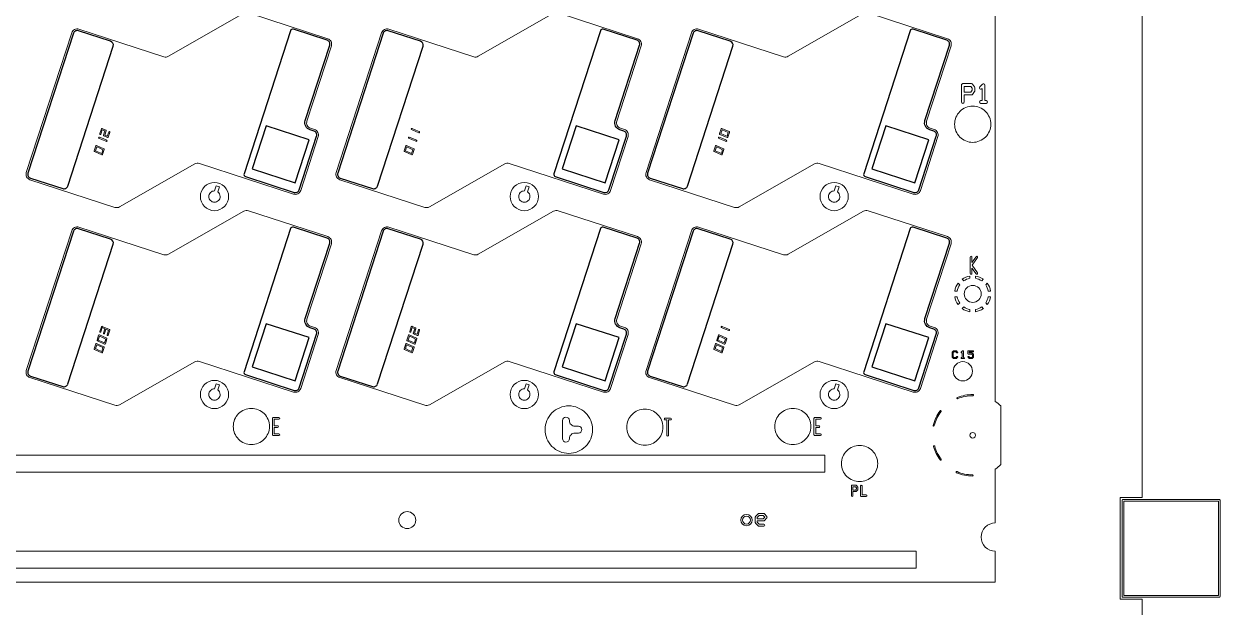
# Model space of a CAD drawing. Extents: x 2864 to 3941, y 2420 to 3182.
# Drawn here: x 3679.3 to 3785.1, y 2655.3 to 2706.8 of the extents above; entities that cross this region are included whole.
import ezdxf

# ---------------------------------------------------------------- set-up
doc = ezdxf.new("R2010")
doc.units = 0
doc.layers.get('0').update_dxf_attribs({"lineweight": 0})
for name, color, linetype in [('barcode', 1, 'Continuous'), ('susa-b', 2, 'Continuous'), ('susb-b', 3, 'Continuous')]:
    doc.layers.add(name, color=color, linetype=linetype)

msp = doc.modelspace()

# ---------------------------------------------------------------- linework, layer by layer
for p, q in [((3764.152, 2699.786), (3764.386, 2699.786)), ((3762.051, 2683.741), (3761.907, 2683.884)), ((3762.952, 2684.321), (3762.952, 2684.524)), ((3761.907, 2682.003), (3762.051, 2682.146)), ((3762.326, 2677.223), (3762.425, 2677.223))]:
    msp.add_line(p, q)
at = {"linetype": 'Continuous'}
for points in [[(3779.202, 2640.243, 1), (3779.202, 2640.643), (3778.202, 2640.643), (3778.202, 2655.943), (3776.252, 2655.943), (3776.252, 2664.943), (3778.202, 2664.943), (3778.202, 2860.243)], [(3765.202, 2857.45), (3765.202, 2673.437, -0.044688), (3765.702, 2673.034), (3765.702, 2667.853, -0.044688), (3765.202, 2667.45), (3765.202, 2662.693, 0.414215), (3763.952, 2661.443, 0.414215), (3765.202, 2660.193), (3765.202, 2657.443), (3511.202, 2657.443), (3511.202, 2660.193, 0.414215), (3512.452, 2661.443, 0.414215), (3511.202, 2662.693), (3511.202, 2702.45, -0.044688), (3510.702, 2702.853), (3510.702, 2708.034, -0.044688), (3511.202, 2708.437), (3511.202, 2764.193), (3511.202, 2857.45, -0.044688)], [(3763.4, 2700.91), (3763.4, 2701.161, 0.163734), (3763.374, 2701.237), (3763.187, 2701.485, 0.23584), (3763.087, 2701.535), (3762.335, 2701.535, 0.414226), (3762.21, 2701.41), (3762.21, 2700.661)], [(3764.386, 2699.786, 1), (3764.386, 2700.034), (3764.276, 2700.034), (3764.276, 2701.41, 0.681877), (3764.061, 2701.494), (3763.828, 2701.244, 1), (3764.009, 2701.075), (3764.028, 2701.096)], [(3762.21, 2700.661), (3762.21, 2699.912, 1), (3762.46, 2699.912), (3762.46, 2700.536), (3763.087, 2700.536, 0.235848), (3763.187, 2700.586), (3763.374, 2700.834, 0.163746), (3763.4, 2700.91)], [(3764.028, 2701.096), (3764.028, 2700.034), (3763.918, 2700.034, 1), (3763.918, 2699.786), (3764.152, 2699.786)], [(3763.138, 2685.712), (3763.138, 2686.192, 1), (3762.988, 2686.192), (3762.988, 2684.751, 1), (3763.138, 2684.751), (3763.138, 2685.231)], [(3763.621, 2684.794), (3763.154, 2685.471), (3763.621, 2686.149, 1), (3763.498, 2686.234), (3763.138, 2685.712)], [(3763.138, 2685.231), (3763.498, 2684.709, 1), (3763.621, 2684.794)], [(3761.621, 2683.193), (3761.824, 2683.193, -0.106992), (3762.051, 2683.741)], [(3762.261, 2684.238), (3762.404, 2684.094, -0.106991), (3762.952, 2684.321)], [(3763.452, 2684.524), (3763.452, 2684.321, -0.106992), (3763.999, 2684.094), (3764.142, 2684.238)], [(3764.496, 2683.884), (3764.352, 2683.741, -0.106991), (3764.579, 2683.193), (3764.782, 2683.193)], [(3762.051, 2682.146, -0.106993), (3761.824, 2682.693), (3761.621, 2682.693)], [(3764.782, 2682.693), (3764.579, 2682.693, -0.106992), (3764.352, 2682.146), (3764.496, 2682.003)], [(3762.952, 2681.363), (3762.952, 2681.566, -0.106992), (3762.404, 2681.793), (3762.261, 2681.649)], [(3764.142, 2681.649), (3763.999, 2681.793, -0.106991), (3763.452, 2681.566), (3763.452, 2681.363)], [(3762.425, 2677.223, 1), (3762.425, 2677.323), (3762.376, 2677.323), (3762.376, 2677.869, 0.669786), (3762.29, 2677.904), (3762.191, 2677.805, 1), (3762.262, 2677.734), (3762.276, 2677.748)], [(3762.276, 2677.748), (3762.276, 2677.323), (3762.227, 2677.323, 1), (3762.227, 2677.223), (3762.326, 2677.223)], [(3761.839, 2673.776, 1), (3761.877, 2673.683, -0.099109), (3763.226, 2673.943, 1), (3763.227, 2674.043)], [(3701.853, 2670.423, 1), (3701.853, 2670.573), (3701.431, 2670.573), (3701.431, 2671.143), (3701.729, 2671.143, 1), (3701.729, 2671.293), (3701.431, 2671.293), (3701.431, 2671.864), (3701.853, 2671.864, 1), (3701.853, 2672.014), (3701.356, 2672.014, 0.414241), (3701.281, 2671.939), (3701.281, 2671.218)], [(3749.738, 2670.423, 1), (3749.738, 2670.573), (3749.317, 2670.573), (3749.317, 2671.143), (3749.614, 2671.143, 1), (3749.614, 2671.293), (3749.317, 2671.293), (3749.317, 2671.864), (3749.738, 2671.864, 1), (3749.738, 2672.014), (3749.242, 2672.014, 0.414241), (3749.167, 2671.939), (3749.167, 2671.218)], [(3759.71, 2671.32, 1), (3759.807, 2671.296, -0.100018), (3760.404, 2672.547)], [(3701.281, 2671.218), (3701.281, 2670.498, 0.414241), (3701.356, 2670.423), (3701.853, 2670.423)], [(3749.167, 2671.218), (3749.167, 2670.498, 0.414241), (3749.242, 2670.423), (3749.738, 2670.423)], [(3763.179, 2666.944, -0.100435), (3761.817, 2667.229, 1), (3761.777, 2667.137)], [(3753.052, 2665.675), (3753.052, 2665.817, 0.166398), (3753.037, 2665.86), (3752.928, 2666.003, 0.234442), (3752.872, 2666.03), (3752.545, 2666.03, 0.414239), (3752.475, 2665.96), (3752.475, 2665.533)], [(3752.475, 2665.533), (3752.475, 2665.106, 1), (3752.615, 2665.106), (3752.615, 2665.463), (3752.872, 2665.463, 0.234442), (3752.928, 2665.49), (3753.037, 2665.633, 0.166397), (3753.052, 2665.675)], [(3745.006, 2663.259), (3744.788, 2663.495, 0.209079), (3744.721, 2663.523), (3744.285, 2663.523, 0.209079), (3744.219, 2663.495), (3744, 2663.259, 0.190123), (3743.976, 2663.198), (3743.976, 2662.963)], [(3743.976, 2662.963), (3743.976, 2662.728, 0.190123), (3744, 2662.667), (3744.219, 2662.432, 0.209079), (3744.285, 2662.403), (3744.722, 2662.403, 1), (3744.722, 2662.583), (3744.324, 2662.583), (3744.156, 2662.763), (3744.156, 2662.873), (3744.722, 2662.873, 0.20993), (3744.788, 2662.902), (3745.006, 2663.136, 0.394798), (3745.006, 2663.259)]]:
    msp.add_lwpolyline(points, format="xyb", dxfattribs=at)
for points in [[(3706.49, 2704.88, 0.41422), (3706.168, 2705.51), (3699.148, 2707.792, 0.211093), (3698.746, 2707.75), (3692.079, 2703.951, -0.211093), (3691.677, 2703.91), (3684.161, 2706.352, 0.41422), (3683.531, 2706.031), (3679.514, 2693.668, 0.414215), (3679.835, 2693.038), (3687.351, 2690.595, 0.211093), (3687.753, 2690.637), (3694.42, 2694.436, -0.211091), (3694.822, 2694.477), (3703.151, 2691.77, 0.414218), (3703.781, 2692.091), (3705.326, 2696.847, 0.414217), (3705.005, 2697.477), (3704.647, 2697.593, -0.414216), (3704.326, 2698.223)], [(3733.89, 2704.88, 0.41422), (3733.568, 2705.51), (3726.548, 2707.792, 0.211093), (3726.146, 2707.75), (3719.479, 2703.951, -0.211093), (3719.077, 2703.91), (3711.561, 2706.352, 0.41422), (3710.931, 2706.031), (3706.914, 2693.668, 0.414215), (3707.235, 2693.038), (3714.751, 2690.595, 0.211093), (3715.153, 2690.637), (3721.82, 2694.436, -0.211091), (3722.222, 2694.477), (3730.551, 2691.77, 0.414218), (3731.181, 2692.091), (3732.726, 2696.847, 0.414217), (3732.405, 2697.477), (3732.047, 2697.593, -0.414216), (3731.726, 2698.223)], [(3761.29, 2704.88, 0.41422), (3760.968, 2705.51), (3753.948, 2707.792, 0.211093), (3753.546, 2707.75), (3746.879, 2703.951, -0.211093), (3746.477, 2703.91), (3738.961, 2706.352, 0.41422), (3738.331, 2706.031), (3734.314, 2693.668, 0.414215), (3734.635, 2693.038), (3742.151, 2690.595, 0.211093), (3742.553, 2690.637), (3749.22, 2694.436, -0.211091), (3749.622, 2694.477), (3757.951, 2691.77, 0.414218), (3758.581, 2692.091), (3760.126, 2696.847, 0.414217), (3759.805, 2697.477), (3759.447, 2697.593, -0.414216), (3759.126, 2698.223)], [(3764.802, 2697.943, 0.414215), (3763.202, 2699.543, 0.414215), (3761.602, 2697.943, 0.414215), (3763.202, 2696.343, 0.414215)], [(3686.894, 2697.227, 1), (3686.799, 2697.257), (3686.675, 2696.878), (3686.446, 2696.981), (3686.573, 2697.37, 0.385532), (3686.546, 2697.431), (3686.225, 2697.574, 0.447551), (3686.157, 2697.544), (3686.016, 2697.112, 1), (3686.111, 2697.081), (3686.235, 2697.46), (3686.464, 2697.358), (3686.337, 2696.969, 0.385532), (3686.365, 2696.908), (3686.685, 2696.764, 0.447551), (3686.754, 2696.795)], [(3714.267, 2697.288), (3713.946, 2697.431), (3713.625, 2697.574, 1), (3713.584, 2697.483), (3713.905, 2697.34), (3714.226, 2697.196, 1)], [(3741.694, 2697.226, 0.385532), (3741.667, 2697.288), (3741.025, 2697.574, 0.447551), (3740.957, 2697.544), (3740.816, 2697.112, 0.385532), (3740.844, 2697.051), (3741.485, 2696.764, 0.447551), (3741.554, 2696.795)], [(3686.619, 2696.527), (3686.298, 2696.67), (3685.977, 2696.813, 1), (3685.937, 2696.722), (3686.258, 2696.579), (3686.579, 2696.435, 1)], [(3714.019, 2696.527), (3713.698, 2696.67), (3713.377, 2696.813, 1), (3713.337, 2696.722), (3713.658, 2696.579), (3713.979, 2696.435, 1)], [(3741.419, 2696.527), (3741.098, 2696.67), (3740.777, 2696.813, 1), (3740.737, 2696.722), (3741.058, 2696.579), (3741.379, 2696.435, 1)], [(3686.399, 2695.705, 0.385532), (3686.372, 2695.766), (3685.73, 2696.053, 0.447551), (3685.662, 2696.022), (3685.522, 2695.591, 0.385532), (3685.549, 2695.529), (3686.191, 2695.243, 0.447551), (3686.259, 2695.273)], [(3713.799, 2695.705, 0.385532), (3713.772, 2695.766), (3713.13, 2696.053, 0.447551), (3713.062, 2696.022), (3712.922, 2695.591, 0.385532), (3712.949, 2695.529), (3713.591, 2695.243, 0.447551), (3713.659, 2695.273)], [(3741.199, 2695.705, 0.385532), (3741.172, 2695.766), (3740.53, 2696.053, 0.447551), (3740.462, 2696.022), (3740.322, 2695.591, 0.385532), (3740.349, 2695.529), (3740.991, 2695.243, 0.447551), (3741.059, 2695.273)], [(3697.402, 2691.551, 0.414215), (3696.152, 2692.801, 0.414215), (3694.902, 2691.551, 0.414215), (3696.152, 2690.301, 0.414215)], [(3696.652, 2691.551, -0.414217), (3696.152, 2691.051, -0.414217), (3695.652, 2691.551, -0.414217), (3696.152, 2692.051, -0.002897), (3696.157, 2692.051), (3696.303, 2692.502), (3696.588, 2692.409), (3696.442, 2691.958, -0.242589)], [(3724.802, 2691.551, 0.414215), (3723.552, 2692.801, 0.414215), (3722.302, 2691.551, 0.414215), (3723.552, 2690.301, 0.414215)], [(3724.052, 2691.551, -0.414217), (3723.552, 2691.051, -0.414217), (3723.052, 2691.551, -0.414217), (3723.552, 2692.051, -0.002897), (3723.557, 2692.051), (3723.703, 2692.502), (3723.988, 2692.409), (3723.842, 2691.958, -0.242589)], [(3752.202, 2691.551, 0.414215), (3750.952, 2692.801, 0.414215), (3749.702, 2691.551, 0.414215), (3750.952, 2690.301, 0.414215)], [(3751.452, 2691.551, -0.414217), (3750.952, 2691.051, -0.414217), (3750.452, 2691.551, -0.414217), (3750.952, 2692.051, -0.002897), (3750.957, 2692.051), (3751.103, 2692.502), (3751.388, 2692.409), (3751.242, 2691.958, -0.242589)], [(3706.49, 2687.38, 0.41422), (3706.168, 2688.01), (3699.148, 2690.292, 0.211093), (3698.746, 2690.25), (3692.079, 2686.451, -0.211093), (3691.677, 2686.41), (3684.161, 2688.852, 0.41422), (3683.531, 2688.531), (3679.514, 2676.168, 0.414215), (3679.835, 2675.538), (3687.351, 2673.095, 0.211093), (3687.753, 2673.137), (3694.42, 2676.936, -0.211091), (3694.822, 2676.977), (3703.151, 2674.27, 0.414218), (3703.781, 2674.591), (3705.326, 2679.347, 0.414217), (3705.005, 2679.977), (3704.647, 2680.093, -0.414216), (3704.326, 2680.723)], [(3733.89, 2687.38, 0.41422), (3733.568, 2688.01), (3726.548, 2690.292, 0.211093), (3726.146, 2690.25), (3719.479, 2686.451, -0.211093), (3719.077, 2686.41), (3711.561, 2688.852, 0.41422), (3710.931, 2688.531), (3706.914, 2676.168, 0.414215), (3707.235, 2675.538), (3714.751, 2673.095, 0.211093), (3715.153, 2673.137), (3721.82, 2676.936, -0.211091), (3722.222, 2676.977), (3730.551, 2674.27, 0.414218), (3731.181, 2674.591), (3732.726, 2679.347, 0.414217), (3732.405, 2679.977), (3732.047, 2680.093, -0.414216), (3731.726, 2680.723)], [(3761.29, 2687.38, 0.41422), (3760.968, 2688.01), (3753.948, 2690.292, 0.211093), (3753.546, 2690.25), (3746.879, 2686.451, -0.211093), (3746.477, 2686.41), (3738.961, 2688.852, 0.41422), (3738.331, 2688.531), (3734.314, 2676.168, 0.414215), (3734.635, 2675.538), (3742.151, 2673.095, 0.211093), (3742.553, 2673.137), (3749.22, 2676.936, -0.211091), (3749.622, 2676.977), (3757.951, 2674.27, 0.414218), (3758.581, 2674.591), (3760.126, 2679.347, 0.414217), (3759.805, 2679.977), (3759.447, 2680.093, -0.414216), (3759.126, 2680.723)], [(3763.952, 2682.943, 0.414216), (3763.202, 2683.693, 0.414216), (3762.452, 2682.943, 0.414216), (3763.202, 2682.193, 0.414216)], [(3686.646, 2678.965, 0.385532), (3686.619, 2679.027), (3685.977, 2679.313, 0.447551), (3685.909, 2679.283), (3685.769, 2678.851, 0.385532), (3685.796, 2678.79), (3686.438, 2678.503, 0.447551), (3686.506, 2678.534)], [(3686.894, 2679.726, 0.385532), (3686.867, 2679.788), (3686.225, 2680.074, 0.447551), (3686.157, 2680.044), (3686.016, 2679.612, 1), (3686.111, 2679.581), (3686.235, 2679.96), (3686.464, 2679.858), (3686.337, 2679.469, 1), (3686.432, 2679.438), (3686.556, 2679.817), (3686.785, 2679.715), (3686.658, 2679.325, 1), (3686.753, 2679.294)], [(3714.046, 2678.965, 0.385532), (3714.019, 2679.027), (3713.377, 2679.313, 0.447551), (3713.309, 2679.283), (3713.169, 2678.851, 0.385532), (3713.196, 2678.79), (3713.838, 2678.503, 0.447551), (3713.906, 2678.534)], [(3714.294, 2679.727, 1), (3714.199, 2679.757), (3714.075, 2679.378), (3713.846, 2679.481), (3713.973, 2679.87, 0.385532), (3713.946, 2679.931), (3713.625, 2680.074, 0.447551), (3713.557, 2680.044), (3713.416, 2679.612, 1), (3713.511, 2679.581), (3713.635, 2679.96), (3713.864, 2679.858), (3713.737, 2679.469, 0.385532), (3713.765, 2679.408), (3714.085, 2679.264, 0.447551), (3714.154, 2679.295)], [(3741.446, 2678.965, 0.385532), (3741.419, 2679.027), (3740.777, 2679.313, 0.447551), (3740.709, 2679.283), (3740.569, 2678.851, 0.385532), (3740.596, 2678.79), (3741.238, 2678.503, 0.447551), (3741.306, 2678.534)], [(3741.667, 2679.788), (3741.346, 2679.931), (3741.025, 2680.074, 1), (3740.984, 2679.983), (3741.305, 2679.84), (3741.626, 2679.696, 1)], [(3686.399, 2678.205, 0.385532), (3686.372, 2678.266), (3685.73, 2678.553, 0.447551), (3685.662, 2678.522), (3685.522, 2678.091, 0.385532), (3685.549, 2678.029), (3686.191, 2677.743, 0.447551), (3686.259, 2677.773)], [(3713.799, 2678.205, 0.385532), (3713.772, 2678.266), (3713.13, 2678.553, 0.447551), (3713.062, 2678.522), (3712.922, 2678.091, 0.385532), (3712.949, 2678.029), (3713.591, 2677.743, 0.447551), (3713.659, 2677.773)], [(3741.199, 2678.205, 0.385532), (3741.172, 2678.266), (3740.53, 2678.553, 0.447551), (3740.462, 2678.522), (3740.322, 2678.091, 0.385532), (3740.349, 2678.029), (3740.991, 2677.743, 0.447551), (3741.059, 2677.773)], [(3761.86, 2677.337, 1), (3761.789, 2677.408), (3761.705, 2677.323), (3761.547, 2677.323), (3761.477, 2677.393), (3761.477, 2677.749), (3761.547, 2677.819), (3761.705, 2677.819), (3761.789, 2677.734, 1), (3761.86, 2677.805), (3761.761, 2677.904, 0.200121), (3761.725, 2677.919), (3761.527, 2677.919, 0.200121), (3761.491, 2677.904), (3761.392, 2677.805, 0.200121), (3761.377, 2677.77), (3761.377, 2677.372, 0.200121), (3761.392, 2677.337), (3761.491, 2677.238, 0.200121), (3761.527, 2677.223), (3761.725, 2677.223, 0.200121), (3761.761, 2677.238)], [(3763.275, 2677.372), (3763.275, 2677.571, 0.200121), (3763.26, 2677.607), (3763.161, 2677.706, 0.200121), (3763.125, 2677.72), (3762.877, 2677.72), (3762.877, 2677.819), (3763.225, 2677.819, 1), (3763.225, 2677.919), (3762.827, 2677.919, 0.414253), (3762.777, 2677.869), (3762.777, 2677.67, 0.414253), (3762.827, 2677.62), (3763.105, 2677.62), (3763.175, 2677.55), (3763.175, 2677.393), (3763.105, 2677.323), (3762.947, 2677.323), (3762.863, 2677.408, 1), (3762.792, 2677.337), (3762.891, 2677.238, 0.200121), (3762.927, 2677.223), (3763.125, 2677.223, 0.200121), (3763.161, 2677.238), (3763.26, 2677.337, 0.200121)], [(3763.181, 2676.106, 0.414215), (3762.331, 2676.956, 0.414215), (3761.481, 2676.106, 0.414215), (3762.331, 2675.256, 0.414215)], [(3697.402, 2674.051, 0.414215), (3696.152, 2675.301, 0.414215), (3694.902, 2674.051, 0.414215), (3696.152, 2672.801, 0.414215)], [(3724.802, 2674.051, 0.414215), (3723.552, 2675.301, 0.414215), (3722.302, 2674.051, 0.414215), (3723.552, 2672.801, 0.414215)], [(3752.202, 2674.051, 0.414215), (3750.952, 2675.301, 0.414215), (3749.702, 2674.051, 0.414215), (3750.952, 2672.801, 0.414215)], [(3696.652, 2674.051, -0.414217), (3696.152, 2673.551, -0.414217), (3695.652, 2674.051, -0.414217), (3696.152, 2674.551, -0.002897), (3696.157, 2674.551), (3696.303, 2675.002), (3696.588, 2674.909), (3696.442, 2674.458, -0.242589)], [(3724.052, 2674.051, -0.414217), (3723.552, 2673.551, -0.414217), (3723.052, 2674.051, -0.414217), (3723.552, 2674.551, -0.002897), (3723.557, 2674.551), (3723.703, 2675.002), (3723.988, 2674.909), (3723.842, 2674.458, -0.242589)], [(3751.452, 2674.051, -0.414217), (3750.952, 2673.551, -0.414217), (3750.452, 2674.051, -0.414217), (3750.952, 2674.551, -0.002897), (3750.957, 2674.551), (3751.103, 2675.002), (3751.388, 2674.909), (3751.242, 2674.458, -0.242589)], [(3729.584, 2670.944, 0.414215), (3727.484, 2673.044, 0.414215), (3725.384, 2670.944, 0.414215), (3727.484, 2668.844, 0.414215)], [(3701.014, 2671.224, 0.414215), (3699.414, 2672.824, 0.414215), (3697.814, 2671.224, 0.414215), (3699.414, 2669.624, 0.414215)], [(3728.334, 2670.644), (3728.034, 2670.644, 0.414217), (3727.534, 2670.144, -1), (3726.934, 2670.144), (3726.934, 2671.744, -1), (3727.534, 2671.744, 0.414217), (3728.034, 2671.244), (3728.334, 2671.244, -1)], [(3735.81, 2671.161, 0.414214), (3734.21, 2672.761, 0.414214), (3732.61, 2671.161, 0.414214), (3734.21, 2669.561, 0.414214)], [(3736.488, 2671.801, 1), (3736.488, 2671.951), (3736.24, 2671.951), (3735.992, 2671.951, 1), (3735.992, 2671.801), (3736.165, 2671.801), (3736.165, 2670.436, 1), (3736.315, 2670.436), (3736.315, 2671.801)], [(3748.899, 2671.224, 0.414215), (3747.299, 2672.824, 0.414215), (3745.699, 2671.224, 0.414215), (3747.299, 2669.624, 0.414215)], [(3763.452, 2670.443, 0.414222), (3763.202, 2670.693, 0.414222), (3762.952, 2670.443, 0.414222), (3763.202, 2670.193, 0.414222)], [(3754.802, 2667.943, 0.414215), (3753.202, 2669.543, 0.414215), (3751.602, 2667.943, 0.414215), (3753.202, 2666.343, 0.414215)], [(3760.414, 2668.327, -0.092395), (3759.839, 2669.473, 1), (3759.743, 2669.445, 0.092395), (3760.335, 2668.266, 1)], [(3753.782, 2665.036, 1), (3753.782, 2665.176), (3753.415, 2665.176), (3753.415, 2665.96, 1), (3753.275, 2665.96), (3753.275, 2665.106, 0.414239), (3753.345, 2665.036)], [(3785.078, 2656.194), (3785.078, 2664.691, 0.120555), (3785.069, 2664.726, 0.288693), (3785.001, 2664.77), (3776.502, 2664.77, 0.354713), (3776.428, 2664.709, 0.058386), (3776.425, 2664.692), (3776.425, 2656.201, 0.443221), (3776.501, 2656.117), (3784.994, 2656.117, 0.03721), (3785.005, 2656.118, 0.401225)], [(3713.952, 2662.943, 0.414216), (3713.202, 2663.693, 0.414216), (3712.452, 2662.943, 0.414216), (3713.202, 2662.193, 0.414216)]]:
    msp.add_lwpolyline(points, format="xyb", close=True, dxfattribs=at)
for points in [[(3763.15, 2700.952), (3763.024, 2700.786), (3762.46, 2700.786), (3762.46, 2701.285), (3763.024, 2701.285), (3763.15, 2701.119)], [(3741.585, 2697.215), (3741.475, 2696.878), (3741.205, 2696.999), (3740.925, 2697.124), (3741.035, 2697.46), (3741.305, 2697.34)], [(3686.29, 2695.693), (3686.181, 2695.357), (3685.911, 2695.477), (3685.631, 2695.602), (3685.74, 2695.939), (3686.01, 2695.818)], [(3713.69, 2695.693), (3713.581, 2695.357), (3713.311, 2695.477), (3713.031, 2695.602), (3713.14, 2695.939), (3713.41, 2695.818)], [(3741.09, 2695.693), (3740.981, 2695.357), (3740.711, 2695.477), (3740.431, 2695.602), (3740.54, 2695.939), (3740.81, 2695.818)], [(3686.29, 2678.193), (3686.181, 2677.857), (3685.911, 2677.977), (3685.631, 2678.102), (3685.74, 2678.439), (3686.01, 2678.318)], [(3686.538, 2678.954), (3686.428, 2678.617), (3686.158, 2678.738), (3685.878, 2678.863), (3685.987, 2679.199), (3686.258, 2679.079)], [(3713.69, 2678.193), (3713.581, 2677.857), (3713.311, 2677.977), (3713.031, 2678.102), (3713.14, 2678.439), (3713.41, 2678.318)], [(3713.938, 2678.954), (3713.828, 2678.617), (3713.558, 2678.738), (3713.278, 2678.863), (3713.387, 2679.199), (3713.658, 2679.079)], [(3741.09, 2678.193), (3740.981, 2677.857), (3740.711, 2677.977), (3740.431, 2678.102), (3740.54, 2678.439), (3740.81, 2678.318)], [(3741.338, 2678.954), (3741.228, 2678.617), (3740.958, 2678.738), (3740.678, 2678.863), (3740.787, 2679.199), (3741.058, 2679.079)], [(3750.136, 2667.193), (3750.136, 2668.693), (3671.884, 2668.693), (3671.884, 2667.193)], [(3752.912, 2665.699), (3752.838, 2665.603), (3752.615, 2665.603), (3752.615, 2665.89), (3752.838, 2665.89), (3752.912, 2665.794)], [(3784.925, 2656.27), (3776.578, 2656.27), (3776.578, 2664.617), (3784.925, 2664.617)], [(3744.817, 2663.198), (3744.682, 2663.053), (3744.156, 2663.053), (3744.156, 2663.163), (3744.324, 2663.343), (3744.682, 2663.343)], [(3758.202, 2658.693), (3758.202, 2660.193), (3520.04, 2660.193), (3520.04, 2658.693)]]:
    msp.add_lwpolyline(points, close=True, dxfattribs=at)
for radius in [0.5, 0.35]:
    msp.add_circle((3743.202, 2662.943), radius)
for centre, radius, start, end in [((3763.202, 2682.943), 1.6, 143.9894, 171.01078), ((3763.202, 2682.943), 1.6, 98.98922, 126.0106), ((3763.202, 2682.943), 1.6, 53.9894, 81.01078), ((3763.202, 2682.943), 1.6, 8.98922, 36.0106), ((3763.202, 2682.943), 1.6, 188.98939, 216.01078), ((3763.202, 2682.943), 1.6, 323.9894, 351.01078), ((3763.202, 2682.943), 1.6, 233.98937, 261.01066), ((3763.202, 2682.943), 1.6, 278.98922, 306.0106), ((3763.202, 2670.443), 3.6, 89.6041, 112.24386), ((3763.202, 2670.443), 3.6, 143.05595, 165.90207), ((3760.364, 2672.577), 0.05, 323.05447, 143.05447), ((3763.202, 2670.443), 3.6, 246.68813, 269.62875), ((3763.179, 2666.894), 0.05, 269.62758, 89.62758)]:
    msp.add_arc(centre, radius, start, end)
at = {"layer": 'barcode', "linetype": 'Continuous'}
for points in [[(3700.729, 2697.812), (3699.493, 2694.007), (3703.297, 2692.771), (3704.533, 2696.576)], [(3728.129, 2697.812), (3726.893, 2694.007), (3730.697, 2692.771), (3731.933, 2696.576)], [(3755.529, 2697.812), (3754.293, 2694.007), (3758.097, 2692.771), (3759.333, 2696.576)], [(3700.729, 2680.312), (3699.493, 2676.507), (3703.297, 2675.271), (3704.533, 2679.076)], [(3728.129, 2680.312), (3726.893, 2676.507), (3730.697, 2675.271), (3731.933, 2679.076)], [(3755.529, 2680.312), (3754.293, 2676.507), (3758.097, 2675.271), (3759.333, 2679.076)]]:
    msp.add_lwpolyline(points, close=True, dxfattribs=at)
at = {"layer": 'susa-b'}
for p, q in [((3683.176, 2692.478), (3687.193, 2704.841)), ((3710.576, 2692.478), (3714.593, 2704.841)), ((3737.976, 2692.478), (3741.993, 2704.841)), ((3683.176, 2674.978), (3687.193, 2687.341)), ((3710.576, 2674.978), (3714.593, 2687.341)), ((3737.976, 2674.978), (3741.993, 2687.341))]:
    msp.add_line(p, q, dxfattribs=at)
at = {"layer": 'susa-b', "linetype": 'Continuous'}
for points in [[(3686.969, 2705.282), (3684.115, 2706.21, 0.414216), (3683.674, 2705.985), (3679.656, 2693.621, 0.414218), (3679.881, 2693.18), (3682.735, 2692.253)], [(3714.369, 2705.282), (3711.515, 2706.21, 0.414216), (3711.074, 2705.985), (3707.056, 2693.621, 0.414218), (3707.281, 2693.18), (3710.135, 2692.253)], [(3741.769, 2705.282), (3738.915, 2706.21, 0.414216), (3738.474, 2705.985), (3734.456, 2693.621, 0.414218), (3734.681, 2693.18), (3737.535, 2692.253)], [(3686.969, 2687.782), (3684.115, 2688.71, 0.414216), (3683.674, 2688.485), (3679.656, 2676.121, 0.414218), (3679.881, 2675.68), (3682.735, 2674.753)], [(3714.369, 2687.782), (3711.515, 2688.71, 0.414216), (3711.074, 2688.485), (3707.056, 2676.121, 0.414218), (3707.281, 2675.68), (3710.135, 2674.753)], [(3741.769, 2687.782), (3738.915, 2688.71, 0.414216), (3738.474, 2688.485), (3734.456, 2676.121, 0.414218), (3734.681, 2675.68), (3737.535, 2674.753)]]:
    msp.add_lwpolyline(points, format="xyb", dxfattribs=at)
at = {"layer": 'susa-b'}
for centre, start, end in [((3686.86, 2704.95), 341.99977, 71.99977), ((3714.26, 2704.95), 341.99977, 71.99977), ((3741.66, 2704.95), 341.99977, 71.99977), ((3682.843, 2692.586), 251.99971, 342.0001), ((3710.243, 2692.586), 251.99971, 342.0001), ((3737.643, 2692.586), 251.99971, 342.0001), ((3686.86, 2687.45), 341.99977, 71.99977), ((3714.26, 2687.45), 341.99977, 71.99977), ((3741.66, 2687.45), 341.99977, 71.99977), ((3682.843, 2675.086), 251.99971, 342.0001), ((3710.243, 2675.086), 251.99971, 342.0001), ((3737.643, 2675.086), 251.99971, 342.0001)]:
    msp.add_arc(centre, 0.35, start, end, dxfattribs=at)
at = {"layer": 'susb-b'}
for p, q in [((3706.122, 2705.368), (3703.127, 2706.341)), ((3733.522, 2705.368), (3730.527, 2706.341)), ((3760.922, 2705.368), (3757.927, 2706.341)), ((3706.122, 2687.868), (3703.127, 2688.841)), ((3733.522, 2687.868), (3730.527, 2688.841)), ((3760.922, 2687.868), (3757.927, 2688.841))]:
    msp.add_line(p, q, dxfattribs=at)
at = {"layer": 'susb-b', "linetype": 'Continuous'}
for points in [[(3702.875, 2706.213), (3698.765, 2693.564, 0.414221), (3698.893, 2693.312)], [(3730.275, 2706.213), (3726.165, 2693.564, 0.414221), (3726.293, 2693.312)], [(3757.675, 2706.213), (3753.565, 2693.564, 0.414221), (3753.693, 2693.312)], [(3698.893, 2693.312), (3703.197, 2691.913, 0.414222), (3703.638, 2692.138), (3705.184, 2696.893, 0.414218), (3704.959, 2697.334), (3704.601, 2697.45, -0.414217), (3704.184, 2698.269), (3706.347, 2704.927, 0.414216), (3706.122, 2705.368)], [(3726.293, 2693.312), (3730.597, 2691.913, 0.414222), (3731.038, 2692.138), (3732.584, 2696.893, 0.414218), (3732.359, 2697.334), (3732.001, 2697.45, -0.414217), (3731.584, 2698.269), (3733.747, 2704.927, 0.414216), (3733.522, 2705.368)], [(3753.693, 2693.312), (3757.997, 2691.913, 0.414222), (3758.438, 2692.138), (3759.984, 2696.893, 0.414218), (3759.759, 2697.334), (3759.401, 2697.45, -0.414217), (3758.984, 2698.269), (3761.147, 2704.927, 0.414216), (3760.922, 2705.368)], [(3702.875, 2688.713), (3698.765, 2676.064, 0.414221), (3698.893, 2675.812)], [(3698.893, 2675.812), (3703.197, 2674.413, 0.414222), (3703.638, 2674.638), (3705.184, 2679.393, 0.414218), (3704.959, 2679.834), (3704.601, 2679.95, -0.414217), (3704.184, 2680.769), (3706.347, 2687.427, 0.414216), (3706.122, 2687.868)], [(3730.275, 2688.713), (3726.165, 2676.064, 0.414221), (3726.293, 2675.812)], [(3726.293, 2675.812), (3730.597, 2674.413, 0.414222), (3731.038, 2674.638), (3732.584, 2679.393, 0.414218), (3732.359, 2679.834), (3732.001, 2679.95, -0.414217), (3731.584, 2680.769), (3733.747, 2687.427, 0.414216), (3733.522, 2687.868)], [(3757.675, 2688.713), (3753.565, 2676.064, 0.414221), (3753.693, 2675.812)], [(3753.693, 2675.812), (3757.997, 2674.413, 0.414222), (3758.438, 2674.638), (3759.984, 2679.393, 0.414218), (3759.759, 2679.834), (3759.401, 2679.95, -0.414217), (3758.984, 2680.769), (3761.147, 2687.427, 0.414216), (3760.922, 2687.868)]]:
    msp.add_lwpolyline(points, format="xyb", dxfattribs=at)
at = {"layer": 'susb-b'}
for centre in [(3703.065, 2706.151), (3730.465, 2706.151), (3757.865, 2706.151), (3703.065, 2688.651), (3730.465, 2688.651), (3757.865, 2688.651)]:
    msp.add_arc(centre, 0.2, 72.00035, 162.00035, dxfattribs=at)

doc.saveas('drawing.dxf')
